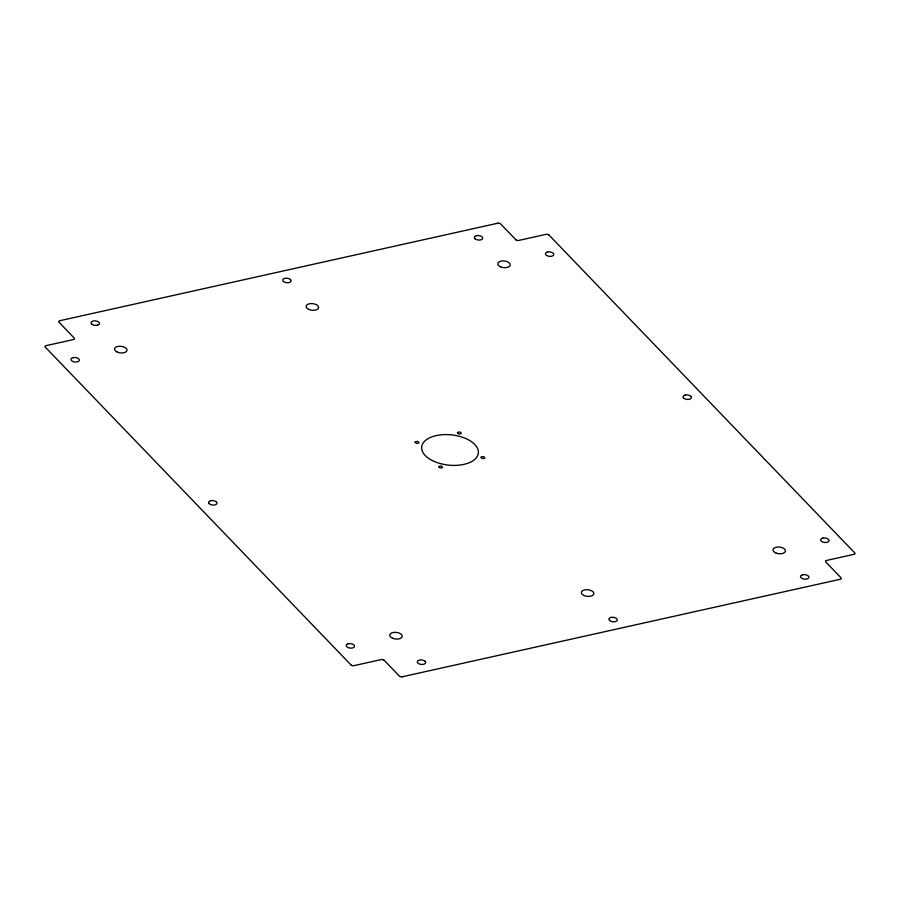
<?xml version="1.0" encoding="UTF-8"?>
<svg xmlns="http://www.w3.org/2000/svg" width="900" height="900" viewBox="0 0 900 900"><rect width="100%" height="100%" fill="white"/><g stroke="black" fill="none" stroke-linecap="round" stroke-linejoin="round"><path stroke-width="1.35" d="M97.492 325.192L97.166 325.271A4.174 2.228 6.2 0 1 91.755 324.011M210.566 500.738L210.893 500.659A4.174 2.228 6.2 0 1 216.304 501.919L216.506 502.099M685.035 395.1L685.361 395.032A4.174 2.228 6.2 0 1 690.773 396.281L690.975 396.461M802.508 574.808L802.834 574.729A4.174 2.228 6.2 0 1 808.245 575.989L808.447 576.169A4.174 2.228 6.2 0 1 806.895 578.959L806.591 579.038A4.174 2.228 6.2 0 1 801.169 577.789L800.966 577.609A4.174 2.228 6.2 0 1 802.53 574.819M497.734 223.222L59.76 320.726A2.059 1.091 6.2 0 0 58.973 322.189L74.25 338.096A2.059 1.091 6.2 0 1 73.429 339.548L46.069 345.656A2.059 1.091 6.2 0 0 45.281 347.119L351.067 665.021M402.266 676.778L840.24 579.274A2.059 1.091 6.2 0 0 841.028 577.811L825.75 561.904A2.059 1.091 6.2 0 1 826.571 560.452L853.931 554.344A2.059 1.091 6.2 0 0 854.719 552.881L548.933 234.979M476.64 235.643L476.314 235.71A4.174 2.228 6.2 0 0 474.806 238.511L474.964 238.703M611.224 617.389L610.898 617.467A4.174 2.228 6.2 0 0 609.39 620.258L609.536 620.449M683.494 397.901L683.674 398.093A4.174 2.228 6.2 0 0 689.107 399.319L689.434 399.262A4.174 2.228 6.2 0 0 690.952 396.473M290.464 279.551L290.644 279.731A4.174 2.228 6.2 0 1 289.091 282.521L288.776 282.611A4.174 2.228 6.2 0 1 283.376 281.351L283.162 281.171A4.174 2.228 6.2 0 1 284.726 278.381L285.03 278.303A4.174 2.228 6.2 0 1 290.441 279.562M425.036 661.298L425.228 661.489A4.174 2.228 6.2 0 1 423.664 664.279L423.36 664.357A4.174 2.228 6.2 0 1 417.949 663.109L417.746 662.929A4.174 2.228 6.2 0 1 419.31 660.139L419.603 660.049A4.174 2.228 6.2 0 1 425.025 661.309M91.733 324.022L91.552 323.831A4.174 2.228 6.2 0 1 93.105 321.041L93.409 320.963A4.174 2.228 6.2 0 1 98.831 322.223L99.034 322.391A4.174 2.228 6.2 0 1 97.481 325.181M209.025 503.539L209.205 503.719A4.174 2.228 6.2 0 0 214.639 504.956L214.965 504.9A4.174 2.228 6.2 0 0 216.484 502.099M515.869 239.771L500.58 223.875A2.059 1.091 6.2 0 0 497.745 223.234M384.131 660.229L399.42 676.125A2.059 1.091 6.2 0 0 402.255 676.766M609.57 620.449A4.174 2.228 6.2 0 0 614.97 621.686L615.296 621.63A4.174 2.228 6.2 0 0 616.815 618.829L616.658 618.637A4.174 2.228 6.2 0 0 611.235 617.411M683.528 397.901A4.174 2.228 6.2 0 1 685.058 395.111M209.059 503.539A4.174 2.228 6.2 0 1 210.589 500.749M474.986 238.691A4.174 2.228 6.2 0 0 480.386 239.94L480.713 239.873A4.174 2.228 6.2 0 0 482.231 237.083L482.074 236.891A4.174 2.228 6.2 0 0 476.651 235.654M548.91 234.99A2.059 1.091 6.2 0 0 546.097 234.338L518.715 240.424A2.059 1.091 6.2 0 1 515.891 239.771M351.09 665.01A2.059 1.091 6.2 0 0 353.902 665.663L381.285 659.576A2.059 1.091 6.2 0 1 384.109 660.229M415.103 442.204L416.126 443.261A2.25 1.204 6.2 0 0 416.88 443.43L418.691 443.025A2.25 1.204 6.2 0 0 418.905 442.642L417.892 441.585A2.25 1.204 6.2 0 0 417.139 441.405L415.316 441.81A2.25 1.204 6.2 0 0 415.103 442.204M438.75 466.785L439.774 467.843A2.25 1.204 6.2 0 0 440.527 468.022L442.35 467.606A2.25 1.204 6.2 0 0 442.564 467.224L441.54 466.166A2.25 1.204 6.2 0 0 440.786 465.998L438.964 466.402A2.25 1.204 6.2 0 0 438.75 466.785M457.436 432.776L458.46 433.834A2.25 1.204 6.2 0 0 459.214 434.002L461.036 433.598A2.25 1.204 6.2 0 0 461.25 433.215L460.226 432.157A2.25 1.204 6.2 0 0 459.473 431.978L457.65 432.394A2.25 1.204 6.2 0 0 457.436 432.776M481.095 457.358L482.108 458.415A2.25 1.204 6.2 0 0 482.861 458.595L484.684 458.19A2.25 1.204 6.2 0 0 484.897 457.796L483.874 456.739A2.25 1.204 6.2 0 0 483.12 456.57L481.309 456.975A2.25 1.204 6.2 0 0 481.095 457.358M73.114 357.649L72.956 357.683A4.174 2.228 6.2 0 0 71.449 360.484L71.595 360.664A4.174 2.228 6.2 0 0 77.029 361.901L77.355 361.845A4.174 2.228 6.2 0 0 78.874 359.044L78.716 358.853A4.174 2.228 6.2 0 0 73.294 357.626L73.114 357.649M547.582 252.011L547.425 252.045A4.174 2.228 6.2 0 0 545.918 254.846L546.064 255.037A4.174 2.228 6.2 0 0 551.498 256.275L551.824 256.207A4.174 2.228 6.2 0 0 553.342 253.417L553.275 253.316A4.174 2.228 6.2 0 0 547.762 251.989L547.582 252.011M348.334 643.748L348.176 643.793A4.174 2.228 6.2 0 0 346.669 646.582L346.815 646.774A4.174 2.228 6.2 0 0 352.249 648.011L352.575 647.955A4.174 2.228 6.2 0 0 354.094 645.154L353.936 644.962A4.174 2.228 6.2 0 0 348.514 643.736L348.334 643.748M822.814 538.121L822.645 538.155A4.174 2.228 6.2 0 0 821.137 540.956L821.284 541.148A4.174 2.228 6.2 0 0 826.717 542.374L827.044 542.317A4.174 2.228 6.2 0 0 828.562 539.528L828.405 539.336A4.174 2.228 6.2 0 0 822.982 538.099L822.814 538.121M308.925 309.488A6.3 3.353 6.2 0 0 318.645 307.642A6.3 3.353 6.2 0 0 309.589 303.716A6.3 3.353 6.2 0 0 308.925 309.488M584.145 595.597A6.3 3.353 6.2 0 0 593.876 593.752A6.3 3.353 6.2 0 0 584.82 589.826A6.3 3.353 6.2 0 0 584.145 595.597M117.304 352.147A6.3 3.353 6.2 0 0 127.035 350.303A6.3 3.353 6.2 0 0 117.979 346.376A6.3 3.353 6.2 0 0 117.304 352.147M392.535 638.258A6.3 3.353 6.2 0 0 402.255 636.413A6.3 3.353 6.2 0 0 393.21 632.475A6.3 3.353 6.2 0 0 392.535 638.258M500.535 266.827A6.3 3.353 6.2 0 0 510.255 264.983A6.3 3.353 6.2 0 0 501.21 261.056A6.3 3.353 6.2 0 0 500.535 266.827M775.766 552.938A6.3 3.353 6.2 0 0 785.486 551.092A6.3 3.353 6.2 0 0 776.43 547.166A6.3 3.353 6.2 0 0 775.766 552.938M434.137 461.419A28.519 15.199 6.2 0 0 478.339 453.262A28.519 15.199 6.2 0 0 437.558 435.319A28.519 15.199 6.2 0 0 434.137 461.419"/></g></svg>
